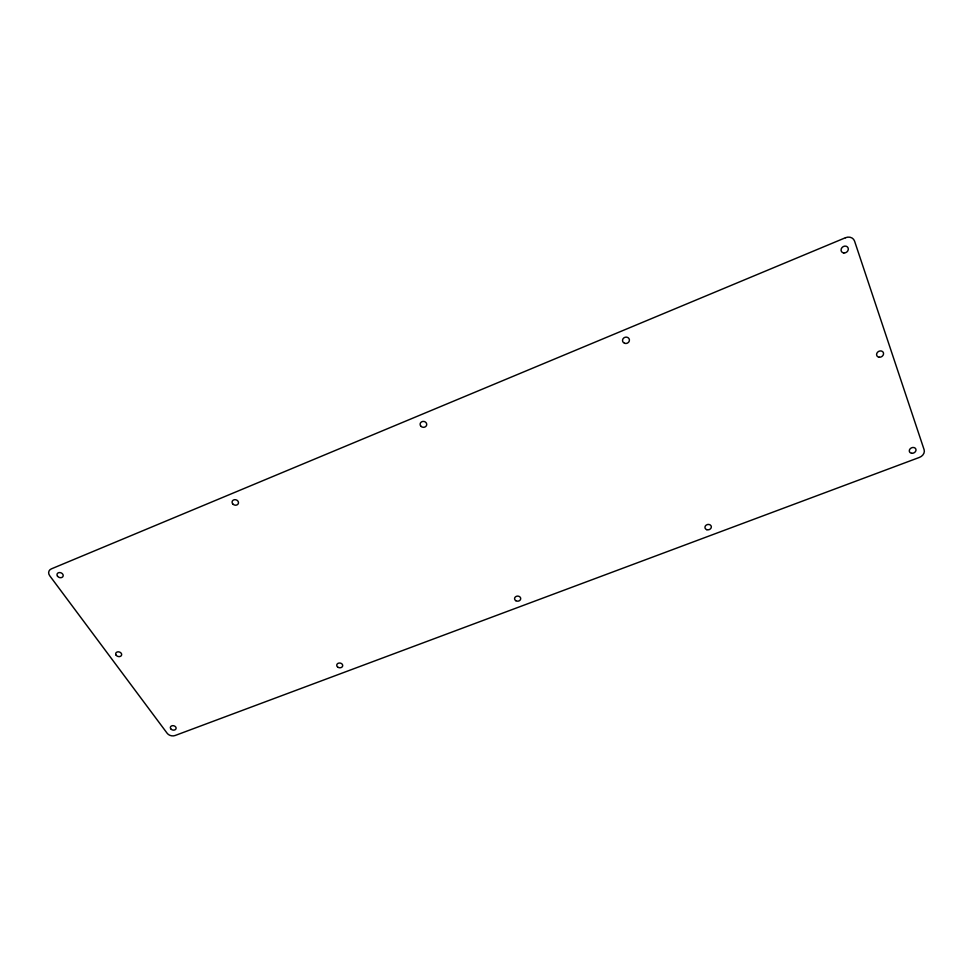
<?xml version="1.0" encoding="UTF-8"?>
<svg xmlns="http://www.w3.org/2000/svg" width="973" height="973" viewBox="0 0 973 973"><rect width="100%" height="100%" fill="white"/><g stroke="black" fill="none" stroke-linecap="round" stroke-linejoin="round"><path stroke-width="1.46" d="M845.476 237.728L51.374 568.864A6.41 4.987 20.9 0 0 49.72 575.736L167.174 733.289A5.838 4.391 13 0 0 175.104 735.515L919.4 457.419A6.933 5.595 -24.2 0 0 924.107 449.684L854.574 241.134A7.614 6.568 -34.8 0 0 845.476 237.728M337.546 666.919A2.992 2.372 7.7 0 0 342.581 666.237A2.992 2.372 7.7 0 0 339.066 663.039A2.992 2.372 7.7 0 0 337.546 666.919M233.009 504.196A3.247 2.724 16.9 0 0 238.385 503.406A3.247 2.724 16.9 0 0 234.444 499.696A3.247 2.724 16.9 0 0 233.009 504.196M171.236 729.312A2.919 2.201 13 0 0 176.04 728.68A2.919 2.201 13 0 0 172.403 725.676A2.919 2.201 13 0 0 171.236 729.312M116.14 655.218A3.053 2.347 16.5 0 0 121.333 655.632A3.053 2.347 16.5 0 0 118.536 651.825A3.053 2.347 16.5 0 0 116.14 655.218M57.504 576.198A3.199 2.493 20.7 0 0 62.892 576.636A3.199 2.493 20.7 0 0 59.876 572.55A3.199 2.493 20.7 0 0 57.504 576.198M706.775 529.689A3.235 2.7 -13.2 0 0 711.336 526.697A3.235 2.7 -13.2 0 0 706.313 525.031A3.235 2.7 -13.2 0 0 706.775 529.689M911.81 453.296A3.466 2.797 -24.1 0 0 915.897 449.173A3.466 2.797 -24.1 0 0 910.254 448.687A3.466 2.797 -24.1 0 0 911.81 453.296M624.593 343.299A3.491 3.174 -16.7 0 0 629.409 339.772A3.491 3.174 -16.7 0 0 623.912 337.838A3.491 3.174 -16.7 0 0 624.593 343.299M843.859 252.968A3.795 3.272 -34.4 0 0 848.164 248.091A3.795 3.272 -34.4 0 0 842.034 247.543A3.795 3.272 -34.4 0 0 843.859 252.968M879.227 357.237A3.612 3.028 -28.2 0 0 883.423 352.761A3.612 3.028 -28.2 0 0 877.549 352.238A3.612 3.028 -28.2 0 0 879.227 357.237M420.908 426.247A3.32 2.968 6.5 0 0 426.551 425.396A3.32 2.968 6.5 0 0 422.769 421.431A3.32 2.968 6.5 0 0 420.908 426.247M515.824 600.706A3.077 2.554 -1.1 0 0 520.701 598.881A3.077 2.554 -1.1 0 0 516.383 596.315A3.077 2.554 -1.1 0 0 515.824 600.706"/></g></svg>
